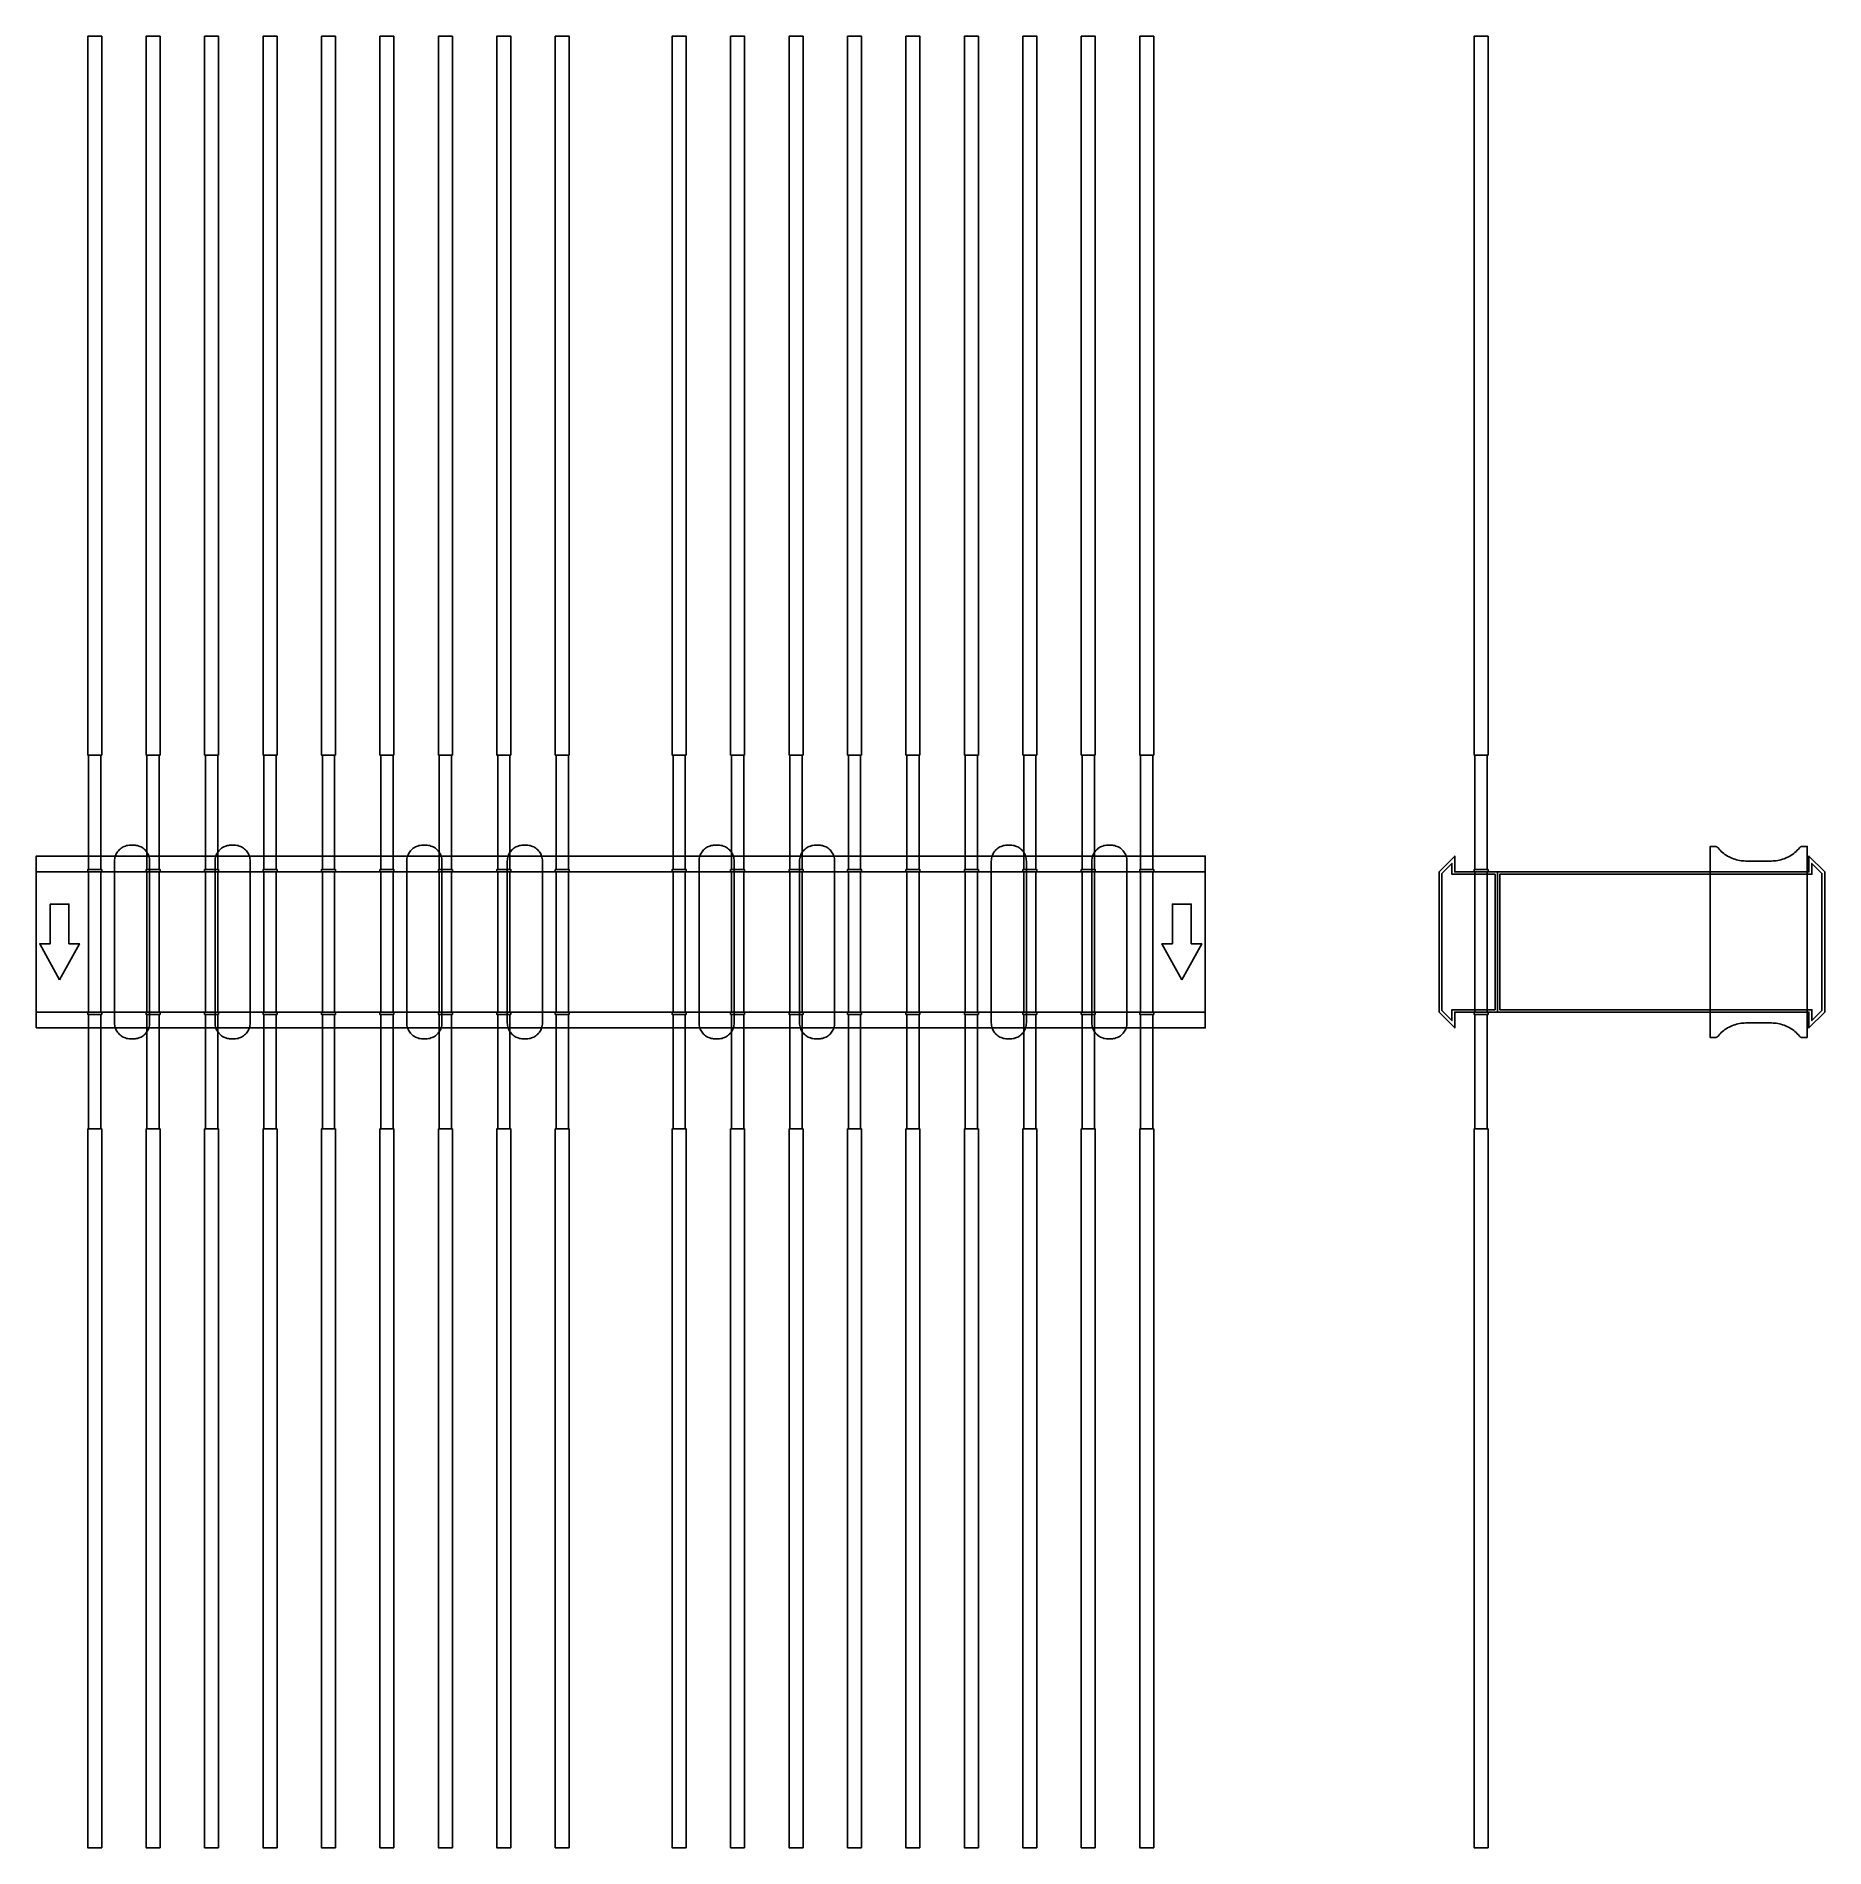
# Model space of a CAD drawing. Extents: x 0 to 1530, y -775 to 775.
import ezdxf

# ---------------------------------------------------------------- set-up
doc = ezdxf.new("R2010")
doc.units = 0
doc.layers.add('Halfen', color=7, linetype='CONTINUOUS')

msp = doc.modelspace()

# ---------------------------------------------------------------- linework, layer by layer
at = {"layer": 'Halfen', "color": 7}
for points in [[(56, 160), (56, 775), (44, 775), (44, 160)], [(106, 160), (106, 775), (94, 775), (94, 160)], [(156, 160), (156, 775), (144, 775), (144, 160)], [(206, 160), (206, 775), (194, 775), (194, 160)], [(256, 160), (256, 775), (244, 775), (244, 160)], [(306, 160), (306, 775), (294, 775), (294, 160)], [(356, 160), (356, 775), (344, 775), (344, 160)], [(406, 160), (406, 775), (394, 775), (394, 160)], [(456, 160), (456, 775), (444, 775), (444, 160)], [(556, 160), (556, 775), (544, 775), (544, 160)], [(606, 160), (606, 775), (594, 775), (594, 160)], [(656, 160), (656, 775), (644, 775), (644, 160)], [(706, 160), (706, 775), (694, 775), (694, 160)], [(756, 160), (756, 775), (744, 775), (744, 160)], [(806, 160), (806, 775), (794, 775), (794, 160)], [(856, 160), (856, 775), (844, 775), (844, 160)], [(906, 160), (906, 775), (894, 775), (894, 160)], [(956, 160), (956, 775), (944, 775), (944, 160)], [(1242, 160), (1242, 775), (1230, 775), (1230, 160)], [(55.25, 62), (55.25, 160), (44.75, 160), (44.75, 62)], [(105.25, 62), (105.25, 160), (94.75, 160), (94.75, 62)], [(155.25, 62), (155.25, 160), (144.75, 160), (144.75, 62)], [(205.25, 62), (205.25, 160), (194.75, 160), (194.75, 62)], [(255.25, 62), (255.25, 160), (244.75, 160), (244.75, 62)], [(305.25, 62), (305.25, 160), (294.75, 160), (294.75, 62)], [(355.25, 62), (355.25, 160), (344.75, 160), (344.75, 62)], [(405.25, 62), (405.25, 160), (394.75, 160), (394.75, 62)], [(455.25, 62), (455.25, 160), (444.75, 160), (444.75, 62)], [(555.25, 62), (555.25, 160), (544.75, 160), (544.75, 62)], [(605.25, 62), (605.25, 160), (594.75, 160), (594.75, 62)], [(655.25, 62), (655.25, 160), (644.75, 160), (644.75, 62)], [(705.25, 62), (705.25, 160), (694.75, 160), (694.75, 62)], [(755.25, 62), (755.25, 160), (744.75, 160), (744.75, 62)], [(805.25, 62), (805.25, 160), (794.75, 160), (794.75, 62)], [(855.25, 62), (855.25, 160), (844.75, 160), (844.75, 62)], [(905.25, 62), (905.25, 160), (894.75, 160), (894.75, 62)], [(955.25, 62), (955.25, 160), (944.75, 160), (944.75, 62)], [(1241.25, 62), (1241.25, 160), (1230.75, 160), (1230.75, 62)], [(97, -69.3), (97, -56.8), (97, 69.3), (96.958, 70.359), (96.834, 71.412), (96.627, 72.452), (96.339, 73.472), (95.972, 74.466), (95.529, 75.429), (95.011, 76.354), (94.422, 77.235), (93.765, 78.068), (93.046, 78.846), (92.268, 79.565), (91.435, 80.222), (90.554, 80.811), (89.629, 81.329), (88.666, 81.772), (87.672, 82.139), (86.652, 82.427), (85.612, 82.634), (84.559, 82.758), (83.5, 82.8), (80.5, 82.8), (79.441, 82.758), (78.388, 82.634), (77.348, 82.427), (76.328, 82.139), (75.334, 81.772), (74.371, 81.329), (73.446, 80.811), (72.565, 80.222), (71.732, 79.565), (70.954, 78.846), (70.235, 78.068), (69.578, 77.235), (68.989, 76.354), (68.471, 75.429), (68.028, 74.466), (67.661, 73.472), (67.373, 72.452), (67.166, 71.412), (67.042, 70.359), (67, 69.3), (67, -56.8), (67, -69.3), (67.042, -70.359), (67.166, -71.412), (67.373, -72.452), (67.661, -73.472), (68.028, -74.466), (68.471, -75.429), (68.989, -76.354), (69.578, -77.235), (70.235, -78.068), (70.954, -78.846), (71.732, -79.565), (72.565, -80.222), (73.446, -80.811), (74.371, -81.329), (75.334, -81.772), (76.328, -82.139), (77.348, -82.427), (78.388, -82.634), (79.441, -82.758), (80.5, -82.8), (83.5, -82.8), (84.559, -82.758), (85.612, -82.634), (86.652, -82.427), (87.672, -82.139), (88.666, -81.772), (89.629, -81.329), (90.554, -80.811), (91.435, -80.222), (92.268, -79.565), (93.046, -78.846), (93.765, -78.068), (94.422, -77.235), (95.011, -76.354), (95.529, -75.429), (95.972, -74.466), (96.339, -73.472), (96.627, -72.452), (96.834, -71.412), (96.958, -70.359), (97, -69.3)], [(183, -69.3), (183, -56.8), (183, 69.3), (182.958, 70.359), (182.834, 71.412), (182.627, 72.452), (182.339, 73.472), (181.972, 74.466), (181.529, 75.429), (181.011, 76.354), (180.422, 77.235), (179.765, 78.068), (179.046, 78.846), (178.268, 79.565), (177.435, 80.222), (176.554, 80.811), (175.629, 81.329), (174.666, 81.772), (173.672, 82.139), (172.652, 82.427), (171.612, 82.634), (170.559, 82.758), (169.5, 82.8), (166.5, 82.8), (165.441, 82.758), (164.388, 82.634), (163.348, 82.427), (162.328, 82.139), (161.334, 81.772), (160.371, 81.329), (159.446, 80.811), (158.565, 80.222), (157.732, 79.565), (156.954, 78.846), (156.235, 78.068), (155.578, 77.235), (154.989, 76.354), (154.471, 75.429), (154.028, 74.466), (153.661, 73.472), (153.373, 72.452), (153.166, 71.412), (153.042, 70.359), (153, 69.3), (153, -56.8), (153, -69.3), (153.042, -70.359), (153.166, -71.412), (153.373, -72.452), (153.661, -73.472), (154.028, -74.466), (154.471, -75.429), (154.989, -76.354), (155.578, -77.235), (156.235, -78.068), (156.954, -78.846), (157.732, -79.565), (158.565, -80.222), (159.446, -80.811), (160.371, -81.329), (161.334, -81.772), (162.328, -82.139), (163.348, -82.427), (164.388, -82.634), (165.441, -82.758), (166.5, -82.8), (169.5, -82.8), (170.559, -82.758), (171.612, -82.634), (172.652, -82.427), (173.672, -82.139), (174.666, -81.772), (175.629, -81.329), (176.554, -80.811), (177.435, -80.222), (178.268, -79.565), (179.046, -78.846), (179.765, -78.068), (180.422, -77.235), (181.011, -76.354), (181.529, -75.429), (181.972, -74.466), (182.339, -73.472), (182.627, -72.452), (182.834, -71.412), (182.958, -70.359), (183, -69.3)], [(347, -69.3), (347, -56.8), (347, 69.3), (346.958, 70.359), (346.834, 71.412), (346.627, 72.452), (346.339, 73.472), (345.972, 74.466), (345.529, 75.429), (345.011, 76.354), (344.422, 77.235), (343.765, 78.068), (343.046, 78.846), (342.268, 79.565), (341.435, 80.222), (340.554, 80.811), (339.629, 81.329), (338.666, 81.772), (337.672, 82.139), (336.652, 82.427), (335.612, 82.634), (334.559, 82.758), (333.5, 82.8), (330.5, 82.8), (329.441, 82.758), (328.388, 82.634), (327.348, 82.427), (326.328, 82.139), (325.334, 81.772), (324.371, 81.329), (323.446, 80.811), (322.565, 80.222), (321.732, 79.565), (320.954, 78.846), (320.235, 78.068), (319.578, 77.235), (318.989, 76.354), (318.471, 75.429), (318.028, 74.466), (317.661, 73.472), (317.373, 72.452), (317.166, 71.412), (317.042, 70.359), (317, 69.3), (317, -56.8), (317, -69.3), (317.042, -70.359), (317.166, -71.412), (317.373, -72.452), (317.661, -73.472), (318.028, -74.466), (318.471, -75.429), (318.989, -76.354), (319.578, -77.235), (320.235, -78.068), (320.954, -78.846), (321.732, -79.565), (322.565, -80.222), (323.446, -80.811), (324.371, -81.329), (325.334, -81.772), (326.328, -82.139), (327.348, -82.427), (328.388, -82.634), (329.441, -82.758), (330.5, -82.8), (333.5, -82.8), (334.559, -82.758), (335.612, -82.634), (336.652, -82.427), (337.672, -82.139), (338.666, -81.772), (339.629, -81.329), (340.554, -80.811), (341.435, -80.222), (342.268, -79.565), (343.046, -78.846), (343.765, -78.068), (344.422, -77.235), (345.011, -76.354), (345.529, -75.429), (345.972, -74.466), (346.339, -73.472), (346.627, -72.452), (346.834, -71.412), (346.958, -70.359), (347, -69.3)], [(433, -69.3), (433, -56.8), (433, 69.3), (432.958, 70.359), (432.834, 71.412), (432.627, 72.452), (432.339, 73.472), (431.972, 74.466), (431.529, 75.429), (431.011, 76.354), (430.422, 77.235), (429.765, 78.068), (429.046, 78.846), (428.268, 79.565), (427.435, 80.222), (426.554, 80.811), (425.629, 81.329), (424.666, 81.772), (423.672, 82.139), (422.652, 82.427), (421.612, 82.634), (420.559, 82.758), (419.5, 82.8), (416.5, 82.8), (415.441, 82.758), (414.388, 82.634), (413.348, 82.427), (412.328, 82.139), (411.334, 81.772), (410.371, 81.329), (409.446, 80.811), (408.565, 80.222), (407.732, 79.565), (406.954, 78.846), (406.235, 78.068), (405.578, 77.235), (404.989, 76.354), (404.471, 75.429), (404.028, 74.466), (403.661, 73.472), (403.373, 72.452), (403.166, 71.412), (403.042, 70.359), (403, 69.3), (403, -56.8), (403, -69.3), (403.042, -70.359), (403.166, -71.412), (403.373, -72.452), (403.661, -73.472), (404.028, -74.466), (404.471, -75.429), (404.989, -76.354), (405.578, -77.235), (406.235, -78.068), (406.954, -78.846), (407.732, -79.565), (408.565, -80.222), (409.446, -80.811), (410.371, -81.329), (411.334, -81.772), (412.328, -82.139), (413.348, -82.427), (414.388, -82.634), (415.441, -82.758), (416.5, -82.8), (419.5, -82.8), (420.559, -82.758), (421.612, -82.634), (422.652, -82.427), (423.672, -82.139), (424.666, -81.772), (425.629, -81.329), (426.554, -80.811), (427.435, -80.222), (428.268, -79.565), (429.046, -78.846), (429.765, -78.068), (430.422, -77.235), (431.011, -76.354), (431.529, -75.429), (431.972, -74.466), (432.339, -73.472), (432.627, -72.452), (432.834, -71.412), (432.958, -70.359), (433, -69.3)], [(597, -69.3), (597, -56.8), (597, 69.3), (596.958, 70.359), (596.834, 71.412), (596.627, 72.452), (596.339, 73.472), (595.972, 74.466), (595.529, 75.429), (595.011, 76.354), (594.422, 77.235), (593.765, 78.068), (593.046, 78.846), (592.268, 79.565), (591.435, 80.222), (590.554, 80.811), (589.629, 81.329), (588.666, 81.772), (587.672, 82.139), (586.652, 82.427), (585.612, 82.634), (584.559, 82.758), (583.5, 82.8), (580.5, 82.8), (579.441, 82.758), (578.388, 82.634), (577.348, 82.427), (576.328, 82.139), (575.334, 81.772), (574.371, 81.329), (573.446, 80.811), (572.565, 80.222), (571.732, 79.565), (570.954, 78.846), (570.235, 78.068), (569.578, 77.235), (568.989, 76.354), (568.471, 75.429), (568.028, 74.466), (567.661, 73.472), (567.373, 72.452), (567.166, 71.412), (567.042, 70.359), (567, 69.3), (567, -56.8), (567, -69.3), (567.042, -70.359), (567.166, -71.412), (567.373, -72.452), (567.661, -73.472), (568.028, -74.466), (568.471, -75.429), (568.989, -76.354), (569.578, -77.235), (570.235, -78.068), (570.954, -78.846), (571.732, -79.565), (572.565, -80.222), (573.446, -80.811), (574.371, -81.329), (575.334, -81.772), (576.328, -82.139), (577.348, -82.427), (578.388, -82.634), (579.441, -82.758), (580.5, -82.8), (583.5, -82.8), (584.559, -82.758), (585.612, -82.634), (586.652, -82.427), (587.672, -82.139), (588.666, -81.772), (589.629, -81.329), (590.554, -80.811), (591.435, -80.222), (592.268, -79.565), (593.046, -78.846), (593.765, -78.068), (594.422, -77.235), (595.011, -76.354), (595.529, -75.429), (595.972, -74.466), (596.339, -73.472), (596.627, -72.452), (596.834, -71.412), (596.958, -70.359), (597, -69.3)], [(683, -69.3), (683, -56.8), (683, 69.3), (682.958, 70.359), (682.834, 71.412), (682.627, 72.452), (682.339, 73.472), (681.972, 74.466), (681.529, 75.429), (681.011, 76.354), (680.422, 77.235), (679.765, 78.068), (679.046, 78.846), (678.268, 79.565), (677.435, 80.222), (676.554, 80.811), (675.629, 81.329), (674.666, 81.772), (673.672, 82.139), (672.652, 82.427), (671.612, 82.634), (670.559, 82.758), (669.5, 82.8), (666.5, 82.8), (665.441, 82.758), (664.388, 82.634), (663.348, 82.427), (662.328, 82.139), (661.334, 81.772), (660.371, 81.329), (659.446, 80.811), (658.565, 80.222), (657.732, 79.565), (656.954, 78.846), (656.235, 78.068), (655.578, 77.235), (654.989, 76.354), (654.471, 75.429), (654.028, 74.466), (653.661, 73.472), (653.373, 72.452), (653.166, 71.412), (653.042, 70.359), (653, 69.3), (653, -56.8), (653, -69.3), (653.042, -70.359), (653.166, -71.412), (653.373, -72.452), (653.661, -73.472), (654.028, -74.466), (654.471, -75.429), (654.989, -76.354), (655.578, -77.235), (656.235, -78.068), (656.954, -78.846), (657.732, -79.565), (658.565, -80.222), (659.446, -80.811), (660.371, -81.329), (661.334, -81.772), (662.328, -82.139), (663.348, -82.427), (664.388, -82.634), (665.441, -82.758), (666.5, -82.8), (669.5, -82.8), (670.559, -82.758), (671.612, -82.634), (672.652, -82.427), (673.672, -82.139), (674.666, -81.772), (675.629, -81.329), (676.554, -80.811), (677.435, -80.222), (678.268, -79.565), (679.046, -78.846), (679.765, -78.068), (680.422, -77.235), (681.011, -76.354), (681.529, -75.429), (681.972, -74.466), (682.339, -73.472), (682.627, -72.452), (682.834, -71.412), (682.958, -70.359), (683, -69.3)], [(847, -69.3), (847, -56.8), (847, 69.3), (846.958, 70.359), (846.834, 71.412), (846.627, 72.452), (846.339, 73.472), (845.972, 74.466), (845.529, 75.429), (845.011, 76.354), (844.422, 77.235), (843.765, 78.068), (843.046, 78.846), (842.268, 79.565), (841.435, 80.222), (840.554, 80.811), (839.629, 81.329), (838.666, 81.772), (837.672, 82.139), (836.652, 82.427), (835.612, 82.634), (834.559, 82.758), (833.5, 82.8), (830.5, 82.8), (829.441, 82.758), (828.388, 82.634), (827.348, 82.427), (826.328, 82.139), (825.334, 81.772), (824.371, 81.329), (823.446, 80.811), (822.565, 80.222), (821.732, 79.565), (820.954, 78.846), (820.235, 78.068), (819.578, 77.235), (818.989, 76.354), (818.471, 75.429), (818.028, 74.466), (817.661, 73.472), (817.373, 72.452), (817.166, 71.412), (817.042, 70.359), (817, 69.3), (817, -56.8), (817, -69.3), (817.042, -70.359), (817.166, -71.412), (817.373, -72.452), (817.661, -73.472), (818.028, -74.466), (818.471, -75.429), (818.989, -76.354), (819.578, -77.235), (820.235, -78.068), (820.954, -78.846), (821.732, -79.565), (822.565, -80.222), (823.446, -80.811), (824.371, -81.329), (825.334, -81.772), (826.328, -82.139), (827.348, -82.427), (828.388, -82.634), (829.441, -82.758), (830.5, -82.8), (833.5, -82.8), (834.559, -82.758), (835.612, -82.634), (836.652, -82.427), (837.672, -82.139), (838.666, -81.772), (839.629, -81.329), (840.554, -80.811), (841.435, -80.222), (842.268, -79.565), (843.046, -78.846), (843.765, -78.068), (844.422, -77.235), (845.011, -76.354), (845.529, -75.429), (845.972, -74.466), (846.339, -73.472), (846.627, -72.452), (846.834, -71.412), (846.958, -70.359), (847, -69.3)], [(933, -69.3), (933, -56.8), (933, 69.3), (932.958, 70.359), (932.834, 71.412), (932.627, 72.452), (932.339, 73.472), (931.972, 74.466), (931.529, 75.429), (931.011, 76.354), (930.422, 77.235), (929.765, 78.068), (929.046, 78.846), (928.268, 79.565), (927.435, 80.222), (926.554, 80.811), (925.629, 81.329), (924.666, 81.772), (923.672, 82.139), (922.652, 82.427), (921.612, 82.634), (920.559, 82.758), (919.5, 82.8), (916.5, 82.8), (915.441, 82.758), (914.388, 82.634), (913.348, 82.427), (912.328, 82.139), (911.334, 81.772), (910.371, 81.329), (909.446, 80.811), (908.565, 80.222), (907.732, 79.565), (906.954, 78.846), (906.235, 78.068), (905.578, 77.235), (904.989, 76.354), (904.471, 75.429), (904.028, 74.466), (903.661, 73.472), (903.373, 72.452), (903.166, 71.412), (903.042, 70.359), (903, 69.3), (903, -56.8), (903, -69.3), (903.042, -70.359), (903.166, -71.412), (903.373, -72.452), (903.661, -73.472), (904.028, -74.466), (904.471, -75.429), (904.989, -76.354), (905.578, -77.235), (906.235, -78.068), (906.954, -78.846), (907.732, -79.565), (908.565, -80.222), (909.446, -80.811), (910.371, -81.329), (911.334, -81.772), (912.328, -82.139), (913.348, -82.427), (914.388, -82.634), (915.441, -82.758), (916.5, -82.8), (919.5, -82.8), (920.559, -82.758), (921.612, -82.634), (922.652, -82.427), (923.672, -82.139), (924.666, -81.772), (925.629, -81.329), (926.554, -80.811), (927.435, -80.222), (928.268, -79.565), (929.046, -78.846), (929.765, -78.068), (930.422, -77.235), (931.011, -76.354), (931.529, -75.429), (931.972, -74.466), (932.339, -73.472), (932.627, -72.452), (932.834, -71.412), (932.958, -70.359), (933, -69.3)], [(1515, -81.8), (1515, 81.8), (1511, 81.8), (1510.846, 81.797), (1510.691, 81.786), (1510.538, 81.769), (1510.385, 81.746), (1510.234, 81.715), (1510.084, 81.678), (1509.936, 81.634), (1509.789, 81.584), (1509.646, 81.527), (1509.505, 81.464), (1509.366, 81.395), (1509.231, 81.32), (1509.1, 81.239), (1508.972, 81.153), (1508.848, 81.06), (1508.728, 80.963), (1508.613, 80.86), (1508.502, 80.752), (1508.397, 80.639), (1508.296, 80.522), (1507.41, 79.491), (1506.479, 78.5), (1505.505, 77.551), (1504.491, 76.646), (1503.437, 75.787), (1502.347, 74.975), (1501.222, 74.211), (1500.064, 73.499), (1498.876, 72.838), (1497.66, 72.23), (1496.418, 71.676), (1495.153, 71.178), (1493.867, 70.736), (1492.563, 70.351), (1491.243, 70.024), (1489.911, 69.756), (1488.567, 69.547), (1487.216, 69.397), (1485.859, 69.307), (1484.5, 69.277), (1462.5, 69.277), (1461.141, 69.307), (1459.784, 69.397), (1458.433, 69.547), (1457.089, 69.756), (1455.757, 70.024), (1454.437, 70.351), (1453.133, 70.736), (1451.847, 71.178), (1450.582, 71.676), (1449.34, 72.23), (1448.124, 72.838), (1446.936, 73.499), (1445.778, 74.211), (1444.653, 74.975), (1443.563, 75.787), (1442.509, 76.646), (1441.495, 77.551), (1440.521, 78.5), (1439.59, 79.491), (1438.704, 80.522), (1438.603, 80.639), (1438.498, 80.752), (1438.387, 80.86), (1438.272, 80.963), (1438.152, 81.06), (1438.028, 81.153), (1437.9, 81.239), (1437.769, 81.32), (1437.634, 81.395), (1437.495, 81.464), (1437.354, 81.527), (1437.211, 81.584), (1437.064, 81.634), (1436.916, 81.678), (1436.766, 81.715), (1436.615, 81.746), (1436.462, 81.769), (1436.309, 81.786), (1436.154, 81.797), (1436, 81.8), (1432, 81.8), (1432, -81.8), (1436, -81.8), (1436.154, -81.797), (1436.309, -81.786), (1436.462, -81.769), (1436.615, -81.746), (1436.766, -81.715), (1436.916, -81.678), (1437.064, -81.634), (1437.211, -81.584), (1437.354, -81.527), (1437.495, -81.464), (1437.634, -81.395), (1437.769, -81.32), (1437.9, -81.239), (1438.028, -81.153), (1438.152, -81.06), (1438.272, -80.963), (1438.387, -80.86), (1438.498, -80.752), (1438.603, -80.639), (1438.704, -80.522), (1439.59, -79.491), (1440.521, -78.5), (1441.495, -77.551), (1442.509, -76.646), (1443.563, -75.787), (1444.653, -74.975), (1445.778, -74.211), (1446.936, -73.499), (1448.124, -72.838), (1449.34, -72.23), (1450.582, -71.676), (1451.847, -71.178), (1453.133, -70.736), (1454.437, -70.351), (1455.757, -70.024), (1457.089, -69.756), (1458.433, -69.547), (1459.784, -69.397), (1461.141, -69.307), (1462.5, -69.277), (1484.5, -69.277), (1485.859, -69.307), (1487.216, -69.397), (1488.567, -69.547), (1489.911, -69.756), (1491.243, -70.024), (1492.563, -70.351), (1493.867, -70.736), (1495.153, -71.178), (1496.418, -71.676), (1497.66, -72.23), (1498.876, -72.838), (1500.064, -73.499), (1501.222, -74.211), (1502.347, -74.975), (1503.437, -75.787), (1504.491, -76.646), (1505.505, -77.551), (1506.479, -78.5), (1507.41, -79.491), (1508.296, -80.522), (1508.397, -80.639), (1508.502, -80.752), (1508.613, -80.86), (1508.728, -80.963), (1508.848, -81.06), (1508.972, -81.153), (1509.1, -81.239), (1509.231, -81.32), (1509.366, -81.395), (1509.505, -81.464), (1509.646, -81.527), (1509.789, -81.584), (1509.936, -81.634), (1510.084, -81.678), (1510.234, -81.715), (1510.385, -81.746), (1510.538, -81.769), (1510.691, -81.786), (1510.846, -81.797), (1511, -81.8)], [(0, -73.5), (1000, -73.5), (1000, 73.5), (0, 73.5)], [(56, 60), (56, 62), (44, 62), (44, 60)], [(106, 60), (106, 62), (94, 62), (94, 60)], [(156, 60), (156, 62), (144, 62), (144, 60)], [(206, 60), (206, 62), (194, 62), (194, 60)], [(256, 60), (256, 62), (244, 62), (244, 60)], [(306, 60), (306, 62), (294, 62), (294, 60)], [(356, 60), (356, 62), (344, 62), (344, 60)], [(406, 60), (406, 62), (394, 62), (394, 60)], [(456, 60), (456, 62), (444, 62), (444, 60)], [(556, 60), (556, 62), (544, 62), (544, 60)], [(606, 60), (606, 62), (594, 62), (594, 60)], [(656, 60), (656, 62), (644, 62), (644, 60)], [(706, 60), (706, 62), (694, 62), (694, 60)], [(756, 60), (756, 62), (744, 62), (744, 60)], [(806, 60), (806, 62), (794, 62), (794, 60)], [(856, 60), (856, 62), (844, 62), (844, 60)], [(906, 60), (906, 62), (894, 62), (894, 60)], [(956, 60), (956, 62), (944, 62), (944, 60)], [(1250, -60), (1250, 60), (1213.5, 60), (1213.5, 73.5), (1200, 60), (1200, -60), (1213.5, -73.5), (1213.5, -60)], [(1248, -58), (1248, 58), (1211, 58), (1211, 67.25), (1202.5, 58.75), (1202.5, -58.75), (1211, -67.25), (1211, -58)], [(1242, 60), (1242, 62), (1230, 62), (1230, 60)], [(1530, -60), (1530, 60), (1516.5, 73.5), (1516.5, 60), (1250, 60), (1250, -60), (1516.5, -60), (1516.5, -73.5)], [(1527.5, -58.75), (1527.5, 58.75), (1519, 67.25), (1519, 58), (1252, 58), (1252, -58), (1519, -58), (1519, -67.25)], [(0, -60), (1000, -60), (1000, 60), (0, 60)], [(55.25, -60), (55.25, 60), (44.75, 60), (44.75, -60)], [(105.25, -60), (105.25, 60), (94.75, 60), (94.75, -60)], [(155.25, -60), (155.25, 60), (144.75, 60), (144.75, -60)], [(205.25, -60), (205.25, 60), (194.75, 60), (194.75, -60)], [(255.25, -60), (255.25, 60), (244.75, 60), (244.75, -60)], [(305.25, -60), (305.25, 60), (294.75, 60), (294.75, -60)], [(355.25, -60), (355.25, 60), (344.75, 60), (344.75, -60)], [(405.25, -60), (405.25, 60), (394.75, 60), (394.75, -60)], [(455.25, -60), (455.25, 60), (444.75, 60), (444.75, -60)], [(555.25, -60), (555.25, 60), (544.75, 60), (544.75, -60)], [(605.25, -60), (605.25, 60), (594.75, 60), (594.75, -60)], [(655.25, -60), (655.25, 60), (644.75, 60), (644.75, -60)], [(705.25, -60), (705.25, 60), (694.75, 60), (694.75, -60)], [(755.25, -60), (755.25, 60), (744.75, 60), (744.75, -60)], [(805.25, -60), (805.25, 60), (794.75, 60), (794.75, -60)], [(855.25, -60), (855.25, 60), (844.75, 60), (844.75, -60)], [(905.25, -60), (905.25, 60), (894.75, 60), (894.75, -60)], [(955.25, -60), (955.25, 60), (944.75, 60), (944.75, -60)], [(1241.25, -60), (1241.25, 60), (1230.75, 60), (1230.75, -60)], [(20, -32.5), (37, -1.5), (28, -1.5), (28, 32.5), (12, 32.5), (12, -1.5), (3, -1.5)], [(980, -32.5), (997, -1.5), (988, -1.5), (988, 32.5), (972, 32.5), (972, -1.5), (963, -1.5)], [(56, -62), (56, -60), (44, -60), (44, -62)], [(55.25, -160), (55.25, -62), (44.75, -62), (44.75, -160)], [(106, -62), (106, -60), (94, -60), (94, -62)], [(105.25, -160), (105.25, -62), (94.75, -62), (94.75, -160)], [(156, -62), (156, -60), (144, -60), (144, -62)], [(155.25, -160), (155.25, -62), (144.75, -62), (144.75, -160)], [(206, -62), (206, -60), (194, -60), (194, -62)], [(205.25, -160), (205.25, -62), (194.75, -62), (194.75, -160)], [(256, -62), (256, -60), (244, -60), (244, -62)], [(255.25, -160), (255.25, -62), (244.75, -62), (244.75, -160)], [(306, -62), (306, -60), (294, -60), (294, -62)], [(305.25, -160), (305.25, -62), (294.75, -62), (294.75, -160)], [(356, -62), (356, -60), (344, -60), (344, -62)], [(355.25, -160), (355.25, -62), (344.75, -62), (344.75, -160)], [(406, -62), (406, -60), (394, -60), (394, -62)], [(405.25, -160), (405.25, -62), (394.75, -62), (394.75, -160)], [(456, -62), (456, -60), (444, -60), (444, -62)], [(455.25, -160), (455.25, -62), (444.75, -62), (444.75, -160)], [(556, -62), (556, -60), (544, -60), (544, -62)], [(555.25, -160), (555.25, -62), (544.75, -62), (544.75, -160)], [(606, -62), (606, -60), (594, -60), (594, -62)], [(605.25, -160), (605.25, -62), (594.75, -62), (594.75, -160)], [(656, -62), (656, -60), (644, -60), (644, -62)], [(655.25, -160), (655.25, -62), (644.75, -62), (644.75, -160)], [(706, -62), (706, -60), (694, -60), (694, -62)], [(705.25, -160), (705.25, -62), (694.75, -62), (694.75, -160)], [(756, -62), (756, -60), (744, -60), (744, -62)], [(755.25, -160), (755.25, -62), (744.75, -62), (744.75, -160)], [(806, -62), (806, -60), (794, -60), (794, -62)], [(805.25, -160), (805.25, -62), (794.75, -62), (794.75, -160)], [(856, -62), (856, -60), (844, -60), (844, -62)], [(855.25, -160), (855.25, -62), (844.75, -62), (844.75, -160)], [(906, -62), (906, -60), (894, -60), (894, -62)], [(905.25, -160), (905.25, -62), (894.75, -62), (894.75, -160)], [(956, -62), (956, -60), (944, -60), (944, -62)], [(955.25, -160), (955.25, -62), (944.75, -62), (944.75, -160)], [(1242, -62), (1242, -60), (1230, -60), (1230, -62)], [(1241.25, -160), (1241.25, -62), (1230.75, -62), (1230.75, -160)], [(56, -775), (56, -160), (44, -160), (44, -775)], [(106, -775), (106, -160), (94, -160), (94, -775)], [(156, -775), (156, -160), (144, -160), (144, -775)], [(206, -775), (206, -160), (194, -160), (194, -775)], [(256, -775), (256, -160), (244, -160), (244, -775)], [(306, -775), (306, -160), (294, -160), (294, -775)], [(356, -775), (356, -160), (344, -160), (344, -775)], [(406, -775), (406, -160), (394, -160), (394, -775)], [(456, -775), (456, -160), (444, -160), (444, -775)], [(556, -775), (556, -160), (544, -160), (544, -775)], [(606, -775), (606, -160), (594, -160), (594, -775)], [(656, -775), (656, -160), (644, -160), (644, -775)], [(706, -775), (706, -160), (694, -160), (694, -775)], [(756, -775), (756, -160), (744, -160), (744, -775)], [(806, -775), (806, -160), (794, -160), (794, -775)], [(856, -775), (856, -160), (844, -160), (844, -775)], [(906, -775), (906, -160), (894, -160), (894, -775)], [(956, -775), (956, -160), (944, -160), (944, -775)], [(1242, -775), (1242, -160), (1230, -160), (1230, -775)]]:
    msp.add_lwpolyline(points, close=True, dxfattribs=at)

doc.saveas('drawing.dxf')
